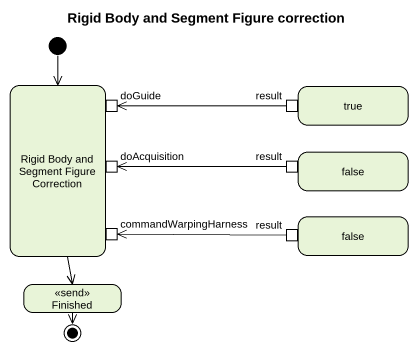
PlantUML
@startuml
title Rigid Body and Segment Figure correction
hide empty description
state "Rigid Body and Segment Figure Correction" as Rigid_Body_and_Segment {
  state doGuide <<inputPin>>
  state doAcquisition <<inputPin>>
  state commandWarpingHarness <<inputPin>>
}
state true {
  state result <<outputPin>>
}
state false {
  state "result" as result_2 <<outputPin>>
}
state "false" as false_2 {
  state "result" as result_3 <<outputPin>>
}
state Finished <<send>>
[*] --> Rigid_Body_and_Segment
Rigid_Body_and_Segment --> Finished
result -left-> doGuide
result_2 -left-> doAcquisition
result_3 -left-> commandWarpingHarness
Finished --> [*]
@enduml
